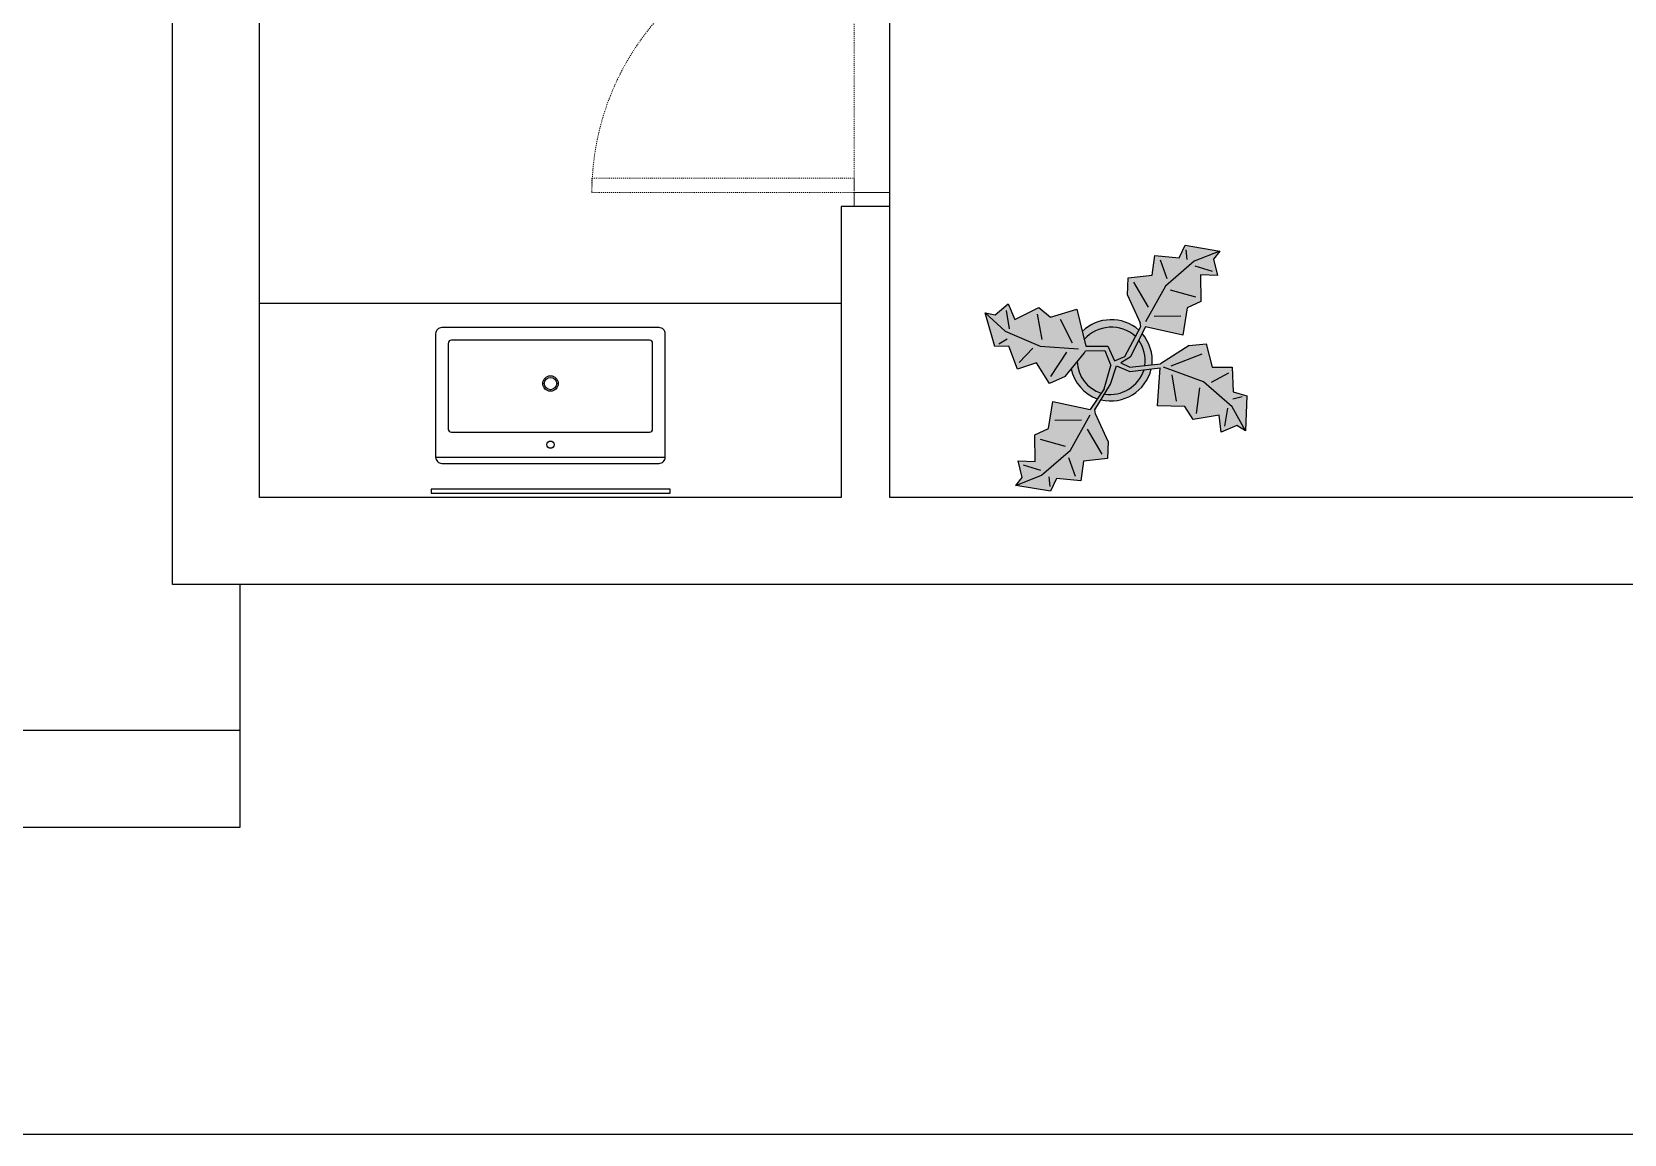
# Model space of a CAD drawing. Header units: inches. Extents: x 9636 to 21597, y -10243 to 557.
# Drawn here: x 13982.6 to 14146.9, y -8962.2 to -8848.4 of the extents above; entities that cross this region are included whole.
import ezdxf

# ---------------------------------------------------------------- set-up
doc = ezdxf.new("R2010")
doc.units = ezdxf.units.IN
doc.header["$MEASUREMENT"] = 0
for name, pattern in [('AUDIT_D_060311083008-3', [0]), ('DASHED2', [0.375, 0.25, -0.125]), ('HIDDEN', [0.375, 0.25, -0.125])]:
    doc.linetypes.add(name, pattern=pattern)
for name, color, linetype in [('A-DOOR', 251, 'AUDIT_D_060311083008-3'), ('A-Door-Frame', 1, 'Continuous'), ('A-Door-Swing', 8, 'HIDDEN'), ('IEL-HATCH-002', 7, 'Continuous')]:
    doc.layers.add(name, color=color, linetype=linetype)

# ---------------------------------------------------------------- blocks, each defined once
blk = doc.blocks.new('BASIN23')
at = {"color": 252}
blk.add_line((4619.05, 4552.68), (4590.2, 4552.68), dxfattribs=at)
for points in [[(4618.28, 4553.45), (4590.97, 4553.45, 0.414214), (4590.2, 4552.68), (4590.2, 4537.16, 0.414214), (4590.97, 4536.39), (4618.28, 4536.39, 0.414214), (4619.05, 4537.16), (4619.05, 4552.68, 0.414214)], [(4617.07, 4549.53), (4592.18, 4549.53, 0.414214), (4591.79, 4549.14), (4591.79, 4538.37, 0.414214), (4592.18, 4537.98), (4617.07, 4537.98, 0.414214), (4617.46, 4538.37), (4617.46, 4549.14, 0.414214)]]:
    blk.add_lwpolyline(points, format="xyb", close=True, dxfattribs=at)
for centre, radius in [((4604.62, 4551.1), 0.455), ((4604.62, 4543.42), 0.971), ((4604.62, 4543.42), 0.777)]:
    blk.add_circle(centre, radius, dxfattribs=at)
blk = doc.blocks.new('*U16')
at = {"layer": 'A-Door-Frame', "lineweight": 5}
for p, q in [((0, -100), (0, 0)), ((818.2, -100), (818.2, 0))]:
    blk.add_line(p, q, dxfattribs=at)
for points in [[(0, -100), (40, -100), (40, 0), (0, 0)], [(818.2, -100), (778.2, -100), (778.2, 0), (818.2, 0)]]:
    blk.add_lwpolyline(points, dxfattribs=at)
at = {"layer": 'A-Door-Swing', "linetype": 'DASHED2', "lineweight": 5}
blk.add_line((46.6, 0), (784.8, 0), dxfattribs=at)
blk.add_lwpolyline([(40, 0), (40, 738.2), (80, 738.2), (80, 0)], close=True, dxfattribs=at)
blk.add_arc((40, 0), 738.2, 360, 90, dxfattribs=at)
blk = doc.blocks.new('wegg')
at = {"layer": 'IEL-HATCH-002', "transparency": 33554687}
h = blk.add_hatch(color=256, dxfattribs=at)
h.dxf.hatch_style = 1
h.set_gradient(color1=(88, 186, 72), color2=(19, 103, 52), name='CYLINDER')
h.paths.add_polyline_path([(3815.98, 785.14), (3818.28, 787.76), (3821.8, 786.01), (3822.92, 788.61), (3824.47, 788.9), (3825.1, 791.57), (3826.79, 791.08), (3826.78, 792.84), (3827.63, 793.48), (3824.32, 794.95), (3823.4, 793.82), (3821.01, 794.66), (3820.24, 792.76), (3817.78, 793.1), (3817.29, 791.41), (3817.86, 788.32), (3817.81, 787.92), (3815.47, 785.33), (3814.33, 785.14), (3814.04, 786.8), (3811.83, 787.35), (3811.86, 791.28), (3809.02, 791.15), (3808.09, 792.41), (3805.41, 791.8), (3805.11, 793.54), (3803.53, 792.76), (3802.59, 793.24), (3802.72, 789.62), (3804.13, 789.3), (3804.43, 786.78), (3806.48, 786.92), (3807.24, 784.55), (3808.98, 784.85), (3811.51, 786.72), (3811.67, 786.88), (3813.61, 786.43), (3813.83, 784.78), (3812.57, 782.62), (3810.66, 780.91), (3807.14, 782.66), (3806.02, 780.06), (3804.47, 779.77), (3803.85, 777.1), (3802.16, 777.59), (3802.16, 775.83), (3801.32, 775.19), (3804.63, 773.72), (3805.54, 774.85), (3807.93, 774.01), (3808.7, 775.91), (3811.17, 775.57), (3811.66, 777.26), (3811.09, 780.35), (3811.13, 780.75), (3813.33, 782.94), (3814.4, 784.59), (3815.57, 783.69), (3818.71, 783.29), (3817.47, 779.56), (3820.2, 778.82), (3820.7, 777.32), (3823.43, 777.07), (3823.19, 775.33), (3824.93, 775.58), (3825.67, 774.84), (3826.67, 778.32), (3825.42, 779.06), (3825.92, 781.55), (3823.93, 782.05), (3823.93, 784.54), (3822.19, 784.79), (3818.84, 783.68), (3815.69, 784.14), (3814.9, 784.78)])
at = {"layer": 'IEL-HATCH-002', "true_color": 0x9e7e57, "transparency": 33554687}
h = blk.add_hatch(color=45, dxfattribs=at)
h.dxf.hatch_style = 1
h.paths.add_polyline_path([(3811.83, 788.05), (3811.83, 787.35), (3814.04, 786.8), (3814.33, 785.14), (3815.47, 785.33), (3817.03, 787.05, 0.422139)])
h.paths.add_polyline_path([(3813.83, 784.78), (3813.61, 786.43), (3811.67, 786.88), (3811.51, 786.72), (3810.57, 786.03, 0.320152), (3812.18, 782.28), (3812.57, 782.62)])
h.paths.add_polyline_path([(3817.04, 783.51), (3815.57, 783.69), (3814.4, 784.59), (3813.33, 782.94), (3812.47, 782.08, 0.36519)])
h.paths.add_polyline_path([(3817.27, 786.61), (3815.98, 785.14), (3814.9, 784.78), (3815.69, 784.14), (3817.25, 783.91, 0.188383)])
at = {"layer": 'IEL-HATCH-002', "true_color": 0x735c3f, "transparency": 33554687}
h = blk.add_hatch(color=37, dxfattribs=at)
h.dxf.hatch_style = 1
h.paths.add_polyline_path([(3811.84, 788.9), (3811.83, 788.05, -0.422139), (3817.03, 787.05), (3817.54, 787.61, 0.390322)])
h.paths.add_polyline_path([(3817.78, 787.19), (3817.27, 786.61, -0.188383), (3817.25, 783.91), (3817.98, 783.8, 0.204823)])
h.paths.add_polyline_path([(3817.79, 783.41), (3817.04, 783.51, -0.36519), (3812.47, 782.08), (3811.98, 781.6, 0.411659)])
h = blk.add_hatch(color=37, dxfattribs=at)
h.dxf.hatch_style = 1
h.paths.add_polyline_path([(3810.57, 786.03), (3809.79, 785.46, 0.259563), (3811.64, 781.79), (3812.18, 782.28, -0.320152)])
for p, q in [((3803.53, 792.76), (3805.11, 793.54)), ((3805.11, 793.54), (3805.41, 791.8)), ((3820.24, 792.76), (3821.01, 794.66)), ((3821.01, 794.66), (3823.4, 793.82)), ((3821.43, 794.1), (3821.65, 792.06)), ((3823.4, 793.82), (3824.32, 794.95)), ((3824.25, 794.46), (3824.11, 793.47)), ((3824.32, 794.95), (3827.63, 793.48)), ((3827.63, 793.48), (3824.81, 793.12)), ((3827.63, 793.48), (3826.78, 792.84)), ((3802.72, 789.62), (3802.59, 793.24)), ((3802.59, 793.24), (3803.53, 792.76)), ((3802.59, 793.24), (3804.15, 790.87)), ((3804.62, 791.02), (3804.79, 792.91)), ((3805.41, 791.8), (3808.09, 792.41)), ((3807.77, 791.79), (3807.59, 789.11)), ((3808.09, 792.41), (3809.02, 791.15)), ((3817.29, 791.41), (3817.78, 793.1)), ((3817.78, 793.1), (3820.24, 792.76)), ((3818.2, 792.54), (3819.05, 789.66)), ((3824.81, 793.12), (3821.3, 791.35)), ((3824.74, 792.63), (3826.36, 791.65)), ((3826.78, 792.84), (3826.79, 791.08)), ((3803.19, 789.78), (3804.14, 790.08)), ((3804.15, 790.87), (3807.27, 788.49)), ((3809.02, 791.15), (3811.86, 791.28)), ((3810.57, 787.99), (3809.96, 790.67)), ((3811.86, 791.28), (3811.83, 787.35)), ((3817.29, 791.41), (3817.86, 788.32)), ((3821.3, 791.35), (3818.41, 788.26)), ((3824.05, 789.46), (3821.72, 790.79)), ((3825.1, 791.57), (3824.47, 788.9)), ((3826.79, 791.08), (3825.1, 791.57)), ((3804.13, 789.3), (3802.72, 789.62)), ((3804.43, 786.78), (3804.13, 789.3)), ((3804.75, 787.4), (3806.49, 788.49)), ((3807.27, 788.49), (3811.04, 787.27)), ((3819.41, 788.61), (3822.08, 787.98)), ((3822.92, 788.61), (3821.8, 786.01)), ((3824.47, 788.9), (3822.92, 788.61)), ((3806.48, 786.92), (3804.43, 786.78)), ((3807.24, 784.55), (3806.48, 786.92)), ((3807.56, 785.18), (3809.78, 787.21)), ((3811.51, 786.72), (3811.67, 786.88)), ((3811.67, 786.88), (3813.61, 786.43)), ((3811.83, 787.35), (3814.04, 786.8)), ((3814.04, 786.8), (3814.33, 785.14)), ((3815.47, 785.33), (3817.81, 787.92)), ((3818.28, 787.76), (3815.98, 785.14)), ((3817.81, 787.92), (3817.86, 788.32)), ((3821.8, 786.01), (3818.28, 787.76)), ((3808.98, 784.85), (3811.51, 786.72)), ((3813.61, 786.43), (3813.61, 786.43)), ((3813.61, 786.43), (3813.83, 784.78)), ((3814.33, 785.14), (3815.47, 785.33)), ((3815.98, 785.14), (3814.9, 784.78)), ((3808.98, 784.85), (3807.24, 784.55)), ((3812.57, 782.62), (3813.83, 784.78)), ((3813.33, 782.94), (3814.4, 784.59)), ((3814.4, 784.59), (3815.57, 783.69)), ((3814.9, 784.78), (3815.69, 784.14)), ((3815.57, 783.69), (3818.71, 783.29)), ((3815.69, 784.14), (3818.84, 783.68)), ((3822.19, 784.79), (3818.84, 783.68)), ((3819.87, 783.24), (3823.27, 783.64)), ((3822.19, 784.79), (3823.93, 784.54)), ((3823.93, 784.54), (3823.93, 782.05)), ((3806.02, 780.06), (3807.14, 782.66)), ((3807.14, 782.66), (3810.66, 780.91)), ((3812.57, 782.62), (3810.66, 780.91)), ((3811.13, 780.75), (3813.33, 782.94)), ((3817.47, 779.56), (3818.71, 783.29)), ((3822.69, 780.81), (3819.07, 783.28)), ((3819.7, 782.3), (3819.46, 779.56)), ((3823.93, 782.05), (3825.92, 781.55)), ((3809.54, 780.06), (3806.86, 780.69)), ((3807.65, 777.32), (3810.54, 780.37)), ((3811.09, 780.35), (3811.13, 780.75)), ((3811.66, 777.26), (3811.09, 780.35)), ((3821.2, 777.82), (3822.19, 780.31)), ((3824.93, 777.57), (3822.69, 780.81)), ((3825.42, 781.05), (3823.43, 780.56)), ((3825.92, 781.55), (3825.42, 779.06)), ((3803.85, 777.1), (3804.47, 779.77)), ((3804.47, 779.77), (3806.02, 780.06)), ((3804.9, 779.21), (3807.22, 777.88)), ((3810.74, 776.13), (3809.89, 779.01)), ((3820.2, 778.82), (3817.47, 779.56)), ((3820.7, 777.32), (3820.2, 778.82)), ((3825.42, 779.06), (3826.67, 778.32)), ((3802.16, 775.83), (3802.16, 777.59)), ((3802.16, 777.59), (3803.85, 777.1)), ((3804.2, 776.04), (3802.58, 777.02)), ((3804.13, 775.55), (3807.65, 777.32)), ((3811.66, 777.26), (3811.17, 775.57)), ((3823.43, 777.07), (3820.7, 777.32)), ((3823.19, 775.33), (3823.43, 777.07)), ((3824.43, 777.57), (3823.68, 775.83)), ((3825.67, 774.84), (3824.93, 777.57)), ((3826.17, 778.32), (3825.18, 778.32)), ((3826.67, 778.32), (3825.67, 774.84)), ((3801.32, 775.19), (3802.16, 775.83)), ((3801.32, 775.19), (3804.13, 775.55)), ((3807.51, 774.57), (3807.3, 776.61)), ((3808.7, 775.91), (3807.93, 774.01)), ((3811.17, 775.57), (3808.7, 775.91)), ((3824.93, 775.58), (3823.19, 775.33)), ((3825.67, 774.84), (3824.93, 775.58)), ((3804.63, 773.72), (3801.32, 775.19)), ((3805.54, 774.85), (3804.63, 773.72)), ((3804.7, 774.21), (3804.84, 775.2)), ((3807.93, 774.01), (3805.54, 774.85))]:
    blk.add_line(p, q)
for centre, radius, start, end in [((3813.99, 785.17), 4.31, 34.6099, 120.1028), ((3813.95, 785.02), 3.69, 33.3774, 124.9414), ((3813.92, 785.26), 4.31, 340.2076, 26.5091), ((3814.01, 785.28), 4.22, 177.6517, 235.8548), ((3814.01, 785.28), 3.52, 167.7009, 238.6725), ((3813.8, 785.28), 3.71, 338.2396, 20.9137), ((3813.91, 785.51), 3.72, 247.3711, 327.472), ((3813.97, 785.44), 4.33, 242.5812, 332.0847)]:
    blk.add_arc(centre, radius, start, end)

msp = doc.modelspace()

# ---------------------------------------------------------------- linework, layer by layer
for p, q in [((13997.12, -8905.47), (13997.12, -8729.47)), ((14006.12, -8896.47), (14006.12, -8738.47)), ((14071.12, -8866.47), (14066.12, -8866.47)), ((14066.12, -8866.47), (14066.12, -8896.47)), ((14071.12, -8896.47), (14071.12, -8866.47)), ((14066.12, -8876.47), (14006.12, -8876.47)), ((14066.12, -8896.47), (14006.12, -8896.47)), ((14256.12, -8896.47), (14071.12, -8896.47)), ((14265.12, -8905.47), (13997.12, -8905.47))]:
    msp.add_line(p, q)
at = {"color": 18, "true_color": 0x000000}
for p, q in [((14004.12, -8930.47), (14004.12, -8905.47)), ((13921.12, -8920.47), (14004.12, -8920.47)), ((13916.12, -8930.47), (14004.12, -8930.47))]:
    msp.add_line(p, q, dxfattribs=at)
msp.add_lwpolyline([(13654.12, -8962.16), (14311.12, -8962.16), (14311.12, -8220.47), (13654.12, -8220.47), (13654.12, -8684.47)], close=True)
msp.add_lwpolyline([(14071.12, -8738.47), (14256.12, -8738.47), (14256.12, -8896.47), (14071.12, -8896.47)], close=True, dxfattribs=at)
at = {"color": 143, "true_color": 0x7aafdf}
msp.add_lwpolyline([(14048.46, -8895.62), (14023.83, -8895.62), (14023.83, -8896.03), (14048.46, -8896.03)], close=True, dxfattribs=at)

# ---------------------------------------------------------------- block references
at = {"rotation": 14.17127175256723}
msp.add_blockref('wegg', (10588.28, -10577.47), dxfattribs=at)
at = {"xscale": 0.8209703137976561, "yscale": 0.8209703137976561, "zscale": 0.8209703137976561, "rotation": 180}
msp.add_blockref('BASIN23', (17816.38, -5154.71), dxfattribs=at)
at = {"layer": 'A-DOOR', "lineweight": 5, "xscale": 0.03666666666666651, "yscale": 0.03666666666666651, "zscale": 0.03666666666666651, "rotation": 89.99999999999999}
msp.add_blockref('*U16', (14067.46, -8866.47), dxfattribs=at)

doc.saveas('drawing.dxf')
